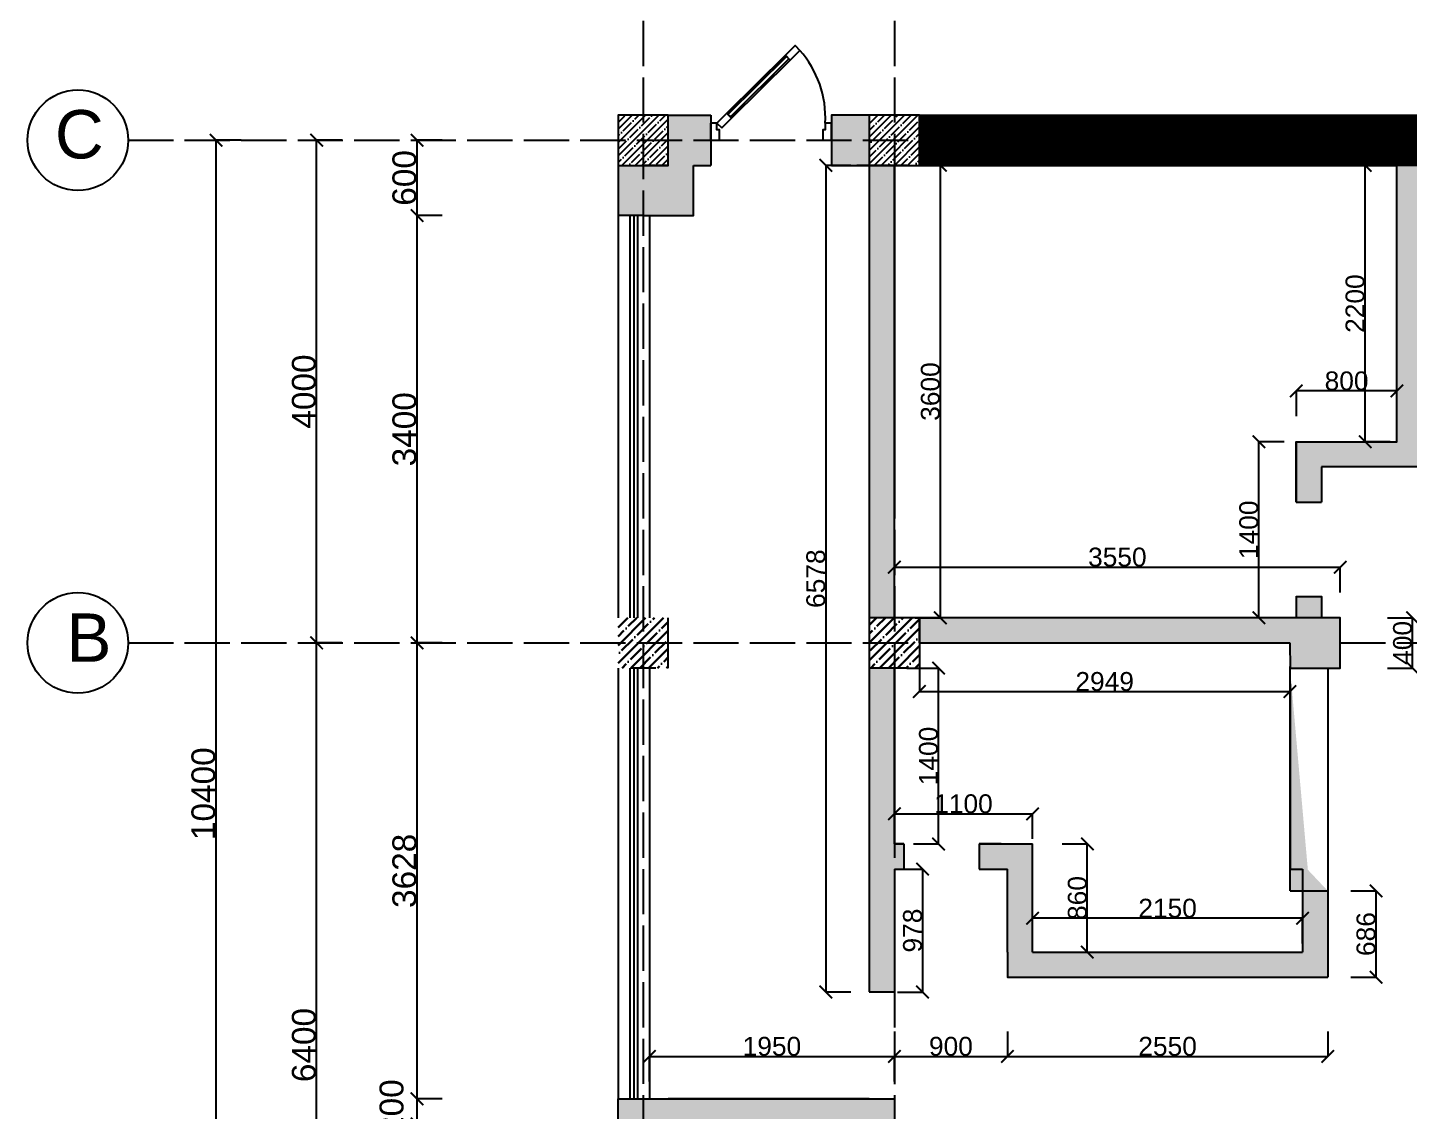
# Model space of a CAD drawing. Header units: millimetres. Extents: x -6014 to 220479, y -27718 to 28747.
# Drawn here: x 33882 to 44882, y 7239 to 15863 of the extents above; entities that cross this region are included whole.
import ezdxf

# ---------------------------------------------------------------- set-up
doc = ezdxf.new("R2010")
doc.units = ezdxf.units.MM
doc.header["$MEASUREMENT"] = 0
doc.linetypes.add('ACAD_ISO02W100', pattern=[15, 12, -3])
doc.layers.add('Plan 1', color=7, linetype='Continuous')
doc.layers.add('Plan 2', color=7, linetype='Continuous')
doc.styles.add('gost', font='GOST Common.ttf')
doc.styles.get("Standard").update_dxf_attribs({"font": 'arial.ttf'})
doc.dimstyles.new('GOST', dxfattribs={"dimtxt": 190, "dimasz": 100, "dimexe": 0.18, "dimexo": 0.06, "dimgap": 3, "dimtad": 1, "dimdec": 0, "dimzin": 0, "dimdsep": 46, "dimtxsty": 'Standard', "dimblk": 'ARCHTICK', "dimcen": 0.09, "dimclrt": 256, "dimadec": 0, "dimazin": 0, "dimtfac": 1, "dimtdec": 0, "dimtofl": 0, "dimtmove": 0, "dimatfit": 3, "dimldrblk": 'ARCHTICK', "dimfxl": 200, "dimfxlon": 1, "dimtolj": 1, "dimtzin": 0, "dimarcsym": 0})
pattern_1 = [(45, (-13892.11, -8434.07), (-70.71068, 70.71068), []), (45, (-13821.4, -8434.07), (-70.71068, 70.71068), [125, -25, 0, -25])]

# ---------------------------------------------------------------- blocks, each defined once
blk = doc.blocks.new('A$C3C032968')
for p, q in [((0, 0), (0, 100)), ((0, 100), (0, 0)), ((700, 0), (700, 100)), ((700, 0), (700, 100))]:
    blk.add_line(p, q)
for points in [[(120, 128), (460.7, 466.1), (432.5, 494.5), (91.8, 156.4)], [(112.9, 135.1), (453.6, 473.2), (439.5, 487.4), (98.8, 149.3)], [(517.5, 522.4), (460.7, 466.1), (432.5, 494.5), (489.3, 550.8)], [(35, 100), (0, 100), (0, 0), (50, 0), (50, 50), (50, 60), (35, 60)], [(63.2, 71.6), (120, 128), (91.8, 156.4), (35, 100)], [(665, 100), (665, 60), (650, 60), (650, 50), (650, 0), (700, 0), (700, 100)]]:
    blk.add_lwpolyline(points, close=True)
blk.add_arc((72.4, 128.7), 593.3, 357.23132, 41.49368)
blk = doc.blocks.new('_ArchTick')
at = {"color": 0, "linetype": 'ByBlock', "const_width": 0.15}
blk.add_lwpolyline([(-0.5, -0.5), (0.5, 0.5)], dxfattribs=at)
blk = doc.blocks.new('*D249')
at = {"color": 0, "lineweight": -2, "transparency": 16777216}
for p, q in [((38782, 16567), (38782, 16767)), ((38782, 16767), (39322, 16767)), ((39322, 16567), (39322, 16767))]:
    blk.add_line(p, q, dxfattribs=at)
at = {"layer": 'Defpoints', "color": 0, "transparency": 16777216}
for p in [(39322, 16767), (38782, 14967), (39322, 15035)]:
    blk.add_point(p, dxfattribs=at)
at = {"color": 0, "lineweight": -2, "transparency": 16777216, "xscale": 100, "yscale": 100, "zscale": 100, "rotation": 180}
blk.add_blockref('_ArchTick', (38782, 16767), dxfattribs=at)
at = {"color": 0, "lineweight": -2, "transparency": 16777216, "xscale": 100, "yscale": 100, "zscale": 100}
blk.add_blockref('_ArchTick', (39322, 16767), dxfattribs=at)
at = {"transparency": 16777216, "insert": (39052, 16867), "char_height": 190, "attachment_point": 5}
blk.add_mtext('\\A1;540', dxfattribs=at)
blk = doc.blocks.new('*D250')
at = {"color": 0, "lineweight": -2, "transparency": 16777216}
for p, q in [((39322, 16567), (39322, 16767)), ((39322, 16767), (40282, 16767)), ((40282, 16567), (40282, 16767))]:
    blk.add_line(p, q, dxfattribs=at)
at = {"layer": 'Defpoints', "color": 0, "transparency": 16777216}
for p in [(40282, 16767), (40282, 15167), (39322, 15035)]:
    blk.add_point(p, dxfattribs=at)
at = {"color": 0, "lineweight": -2, "transparency": 16777216, "xscale": 100, "yscale": 100, "zscale": 100, "rotation": 180}
blk.add_blockref('_ArchTick', (39322, 16767), dxfattribs=at)
at = {"color": 0, "lineweight": -2, "transparency": 16777216, "xscale": 100, "yscale": 100, "zscale": 100}
blk.add_blockref('_ArchTick', (40282, 16767), dxfattribs=at)
at = {"transparency": 16777216, "insert": (39802, 16867), "char_height": 190, "attachment_point": 5}
blk.add_mtext('\\A1;960', dxfattribs=at)
blk = doc.blocks.new('*D251')
at = {"color": 0, "lineweight": -2, "transparency": 16777216}
for p, q in [((40282, 16567), (40282, 16767)), ((40282, 16767), (40782, 16767)), ((40782, 16567), (40782, 16767))]:
    blk.add_line(p, q, dxfattribs=at)
at = {"layer": 'Defpoints', "color": 0, "transparency": 16777216}
for p in [(40782, 16767), (40282, 15167), (40782, 14967)]:
    blk.add_point(p, dxfattribs=at)
at = {"color": 0, "lineweight": -2, "transparency": 16777216, "xscale": 100, "yscale": 100, "zscale": 100, "rotation": 180}
blk.add_blockref('_ArchTick', (40282, 16767), dxfattribs=at)
at = {"color": 0, "lineweight": -2, "transparency": 16777216, "xscale": 100, "yscale": 100, "zscale": 100}
blk.add_blockref('_ArchTick', (40782, 16767), dxfattribs=at)
at = {"transparency": 16777216, "insert": (40532, 16867), "char_height": 190, "attachment_point": 5}
blk.add_mtext('\\A1;500', dxfattribs=at)
blk = doc.blocks.new('*D252')
at = {"color": 0, "lineweight": -2, "transparency": 16777216}
for p, q in [((40782, 16567), (40782, 16767)), ((40782, 16767), (45582, 16767)), ((45582, 16567), (45582, 16767))]:
    blk.add_line(p, q, dxfattribs=at)
at = {"layer": 'Defpoints', "color": 0, "transparency": 16777216}
for p in [(45582, 16767), (40782, 14967), (45582, 14967)]:
    blk.add_point(p, dxfattribs=at)
at = {"color": 0, "lineweight": -2, "transparency": 16777216, "xscale": 100, "yscale": 100, "zscale": 100, "rotation": 180}
blk.add_blockref('_ArchTick', (40782, 16767), dxfattribs=at)
at = {"color": 0, "lineweight": -2, "transparency": 16777216, "xscale": 100, "yscale": 100, "zscale": 100}
blk.add_blockref('_ArchTick', (45582, 16767), dxfattribs=at)
at = {"transparency": 16777216, "insert": (43182, 16867), "char_height": 190, "attachment_point": 5}
blk.add_mtext('\\A1;4800', dxfattribs=at)
blk = doc.blocks.new('*D235')
at = {"color": 0, "lineweight": -2, "transparency": 16777216}
for p, q in [((38782, 17367), (38782, 17567)), ((38782, 17567), (40782, 17567)), ((40782, 17367), (40782, 17567))]:
    blk.add_line(p, q, dxfattribs=at)
at = {"layer": 'Defpoints', "color": 0, "transparency": 16777216}
for p in [(40782, 17567), (38782, 14967), (40782, 14967)]:
    blk.add_point(p, dxfattribs=at)
at = {"color": 0, "lineweight": -2, "transparency": 16777216, "xscale": 100, "yscale": 100, "zscale": 100, "rotation": 180}
blk.add_blockref('_ArchTick', (38782, 17567), dxfattribs=at)
at = {"color": 0, "lineweight": -2, "transparency": 16777216, "xscale": 100, "yscale": 100, "zscale": 100}
blk.add_blockref('_ArchTick', (40782, 17567), dxfattribs=at)
at = {"transparency": 16777216, "insert": (39782, 17667), "char_height": 190, "attachment_point": 5}
blk.add_mtext('\\A1;2000', dxfattribs=at)
blk = doc.blocks.new('*D236')
at = {"color": 0, "lineweight": -2, "transparency": 16777216}
for p, q in [((40782, 17367), (40782, 17567)), ((40782, 17567), (45582, 17567)), ((45582, 17367), (45582, 17567))]:
    blk.add_line(p, q, dxfattribs=at)
at = {"layer": 'Defpoints', "color": 0, "transparency": 16777216}
for p in [(45582, 17567), (40782, 14967), (45582, 14967)]:
    blk.add_point(p, dxfattribs=at)
at = {"color": 0, "lineweight": -2, "transparency": 16777216, "xscale": 100, "yscale": 100, "zscale": 100, "rotation": 180}
blk.add_blockref('_ArchTick', (40782, 17567), dxfattribs=at)
at = {"color": 0, "lineweight": -2, "transparency": 16777216, "xscale": 100, "yscale": 100, "zscale": 100}
blk.add_blockref('_ArchTick', (45582, 17567), dxfattribs=at)
at = {"transparency": 16777216, "insert": (43182, 17667), "char_height": 190, "attachment_point": 5}
blk.add_mtext('\\A1;4800', dxfattribs=at)
blk = doc.blocks.new('*D239')
at = {"color": 0, "lineweight": -2, "transparency": 16777216}
for p, q in [((38782, 18167), (38782, 18367)), ((38782, 18367), (51682, 18367)), ((51682, 18167), (51682, 18367))]:
    blk.add_line(p, q, dxfattribs=at)
at = {"layer": 'Defpoints', "color": 0, "transparency": 16777216}
for p in [(51682, 18367), (38782, 14967), (51682, 14967)]:
    blk.add_point(p, dxfattribs=at)
at = {"color": 0, "lineweight": -2, "transparency": 16777216, "xscale": 100, "yscale": 100, "zscale": 100, "rotation": 180}
blk.add_blockref('_ArchTick', (38782, 18367), dxfattribs=at)
at = {"color": 0, "lineweight": -2, "transparency": 16777216, "xscale": 100, "yscale": 100, "zscale": 100}
blk.add_blockref('_ArchTick', (51682, 18367), dxfattribs=at)
at = {"transparency": 16777216, "insert": (45232, 18467), "char_height": 190, "attachment_point": 5}
blk.add_mtext('\\A1;12900', dxfattribs=at)
blk = doc.blocks.new('*D230')
at = {"color": 0, "lineweight": -2, "transparency": 16777216}
for p, q in [((37182, 7339), (36982, 7339)), ((36982, 7139), (36982, 7339)), ((37182, 7139), (36982, 7139))]:
    blk.add_line(p, q, dxfattribs=at)
at = {"layer": 'Defpoints', "color": 0, "transparency": 16777216}
for p in [(36982, 7339), (38832, 7339), (38832, 7139)]:
    blk.add_point(p, dxfattribs=at)
at = {"color": 0, "lineweight": -2, "transparency": 16777216, "xscale": 100, "yscale": 100, "zscale": 100}
for p, rotation in [((36982, 7339), 90), ((36982, 7139), 270)]:
    blk.add_blockref('_ArchTick', p, dxfattribs=dict(at, rotation=rotation))
at = {"transparency": 16777216, "insert": (36780, 7273), "char_height": 190, "attachment_point": 5, "rotation": 90}
blk.add_mtext('\\A1;200', dxfattribs=at)
blk = doc.blocks.new('*D231')
at = {"color": 0, "lineweight": -2, "transparency": 16777216}
for p, q in [((37182, 14967), (36982, 14967)), ((36982, 14367), (36982, 14967)), ((37182, 14367), (36982, 14367))]:
    blk.add_line(p, q, dxfattribs=at)
at = {"layer": 'Defpoints', "color": 0, "transparency": 16777216}
for p in [(36982, 14967), (38782, 14967), (38582, 14367)]:
    blk.add_point(p, dxfattribs=at)
at = {"color": 0, "lineweight": -2, "transparency": 16777216, "xscale": 100, "yscale": 100, "zscale": 100}
for p, rotation in [((36982, 14967), 90), ((36982, 14367), 270)]:
    blk.add_blockref('_ArchTick', p, dxfattribs=dict(at, rotation=rotation))
at = {"transparency": 16777216, "insert": (36882, 14667), "char_height": 190, "attachment_point": 5, "rotation": 90}
blk.add_mtext('\\A1;600', dxfattribs=at)
blk = doc.blocks.new('*D232')
at = {"color": 0, "lineweight": -2, "transparency": 16777216}
for p, q in [((35582, 14967), (35382, 14967)), ((35382, 4567), (35382, 14967)), ((35582, 4567), (35382, 4567))]:
    blk.add_line(p, q, dxfattribs=at)
at = {"layer": 'Defpoints', "color": 0, "transparency": 16777216}
for p in [(35382, 14967), (38782, 14967), (38782, 4567)]:
    blk.add_point(p, dxfattribs=at)
at = {"color": 0, "lineweight": -2, "transparency": 16777216, "xscale": 100, "yscale": 100, "zscale": 100}
for p, rotation in [((35382, 14967), 90), ((35382, 4567), 270)]:
    blk.add_blockref('_ArchTick', p, dxfattribs=dict(at, rotation=rotation))
at = {"transparency": 16777216, "insert": (35282, 9767), "char_height": 190, "attachment_point": 5, "rotation": 90}
blk.add_mtext('\\A1;10400', dxfattribs=at)
blk = doc.blocks.new('*D233')
at = {"color": 0, "lineweight": -2, "transparency": 16777216}
for p, q in [((36382, 10967), (36182, 10967)), ((36182, 4567), (36182, 10967)), ((36382, 4567), (36182, 4567))]:
    blk.add_line(p, q, dxfattribs=at)
at = {"layer": 'Defpoints', "color": 0, "transparency": 16777216}
for p in [(36182, 10967), (38782, 10967), (38782, 4567)]:
    blk.add_point(p, dxfattribs=at)
at = {"color": 0, "lineweight": -2, "transparency": 16777216, "xscale": 100, "yscale": 100, "zscale": 100}
for p, rotation in [((36182, 10967), 90), ((36182, 4567), 270)]:
    blk.add_blockref('_ArchTick', p, dxfattribs=dict(at, rotation=rotation))
at = {"transparency": 16777216, "insert": (36082, 7767), "char_height": 190, "attachment_point": 5, "rotation": 90}
blk.add_mtext('\\A1;6400', dxfattribs=at)
blk = doc.blocks.new('*D234')
at = {"color": 0, "lineweight": -2, "transparency": 16777216}
for p, q in [((36382, 14967), (36182, 14967)), ((36182, 10967), (36182, 14967)), ((36382, 10967), (36182, 10967))]:
    blk.add_line(p, q, dxfattribs=at)
at = {"layer": 'Defpoints', "color": 0, "transparency": 16777216}
for p in [(36182, 14967), (38782, 14967), (38782, 10967)]:
    blk.add_point(p, dxfattribs=at)
at = {"color": 0, "lineweight": -2, "transparency": 16777216, "xscale": 100, "yscale": 100, "zscale": 100}
for p, rotation in [((36182, 14967), 90), ((36182, 10967), 270)]:
    blk.add_blockref('_ArchTick', p, dxfattribs=dict(at, rotation=rotation))
at = {"transparency": 16777216, "insert": (36082, 12967), "char_height": 190, "attachment_point": 5, "rotation": 90}
blk.add_mtext('\\A1;4000', dxfattribs=at)
blk = doc.blocks.new('*D261')
at = {"color": 0, "lineweight": -2, "transparency": 16777216}
for p, q in [((37182, 10967), (36982, 10967)), ((36982, 7339), (36982, 10967)), ((37182, 7339), (36982, 7339))]:
    blk.add_line(p, q, dxfattribs=at)
at = {"layer": 'Defpoints', "color": 0, "transparency": 16777216}
for p in [(36982, 10967), (38582, 10967), (38582, 7339)]:
    blk.add_point(p, dxfattribs=at)
at = {"color": 0, "lineweight": -2, "transparency": 16777216, "xscale": 100, "yscale": 100, "zscale": 100}
for p, rotation in [((36982, 10967), 90), ((36982, 7339), 270)]:
    blk.add_blockref('_ArchTick', p, dxfattribs=dict(at, rotation=rotation))
at = {"transparency": 16777216, "insert": (36882, 9153), "char_height": 190, "attachment_point": 5, "rotation": 90}
blk.add_mtext('\\A1;3628', dxfattribs=at)
blk = doc.blocks.new('*D262')
at = {"color": 0, "lineweight": -2, "transparency": 16777216}
for p, q in [((37182, 14367), (36982, 14367)), ((36982, 10967), (36982, 14367)), ((37182, 10967), (36982, 10967))]:
    blk.add_line(p, q, dxfattribs=at)
at = {"layer": 'Defpoints', "color": 0, "transparency": 16777216}
for p in [(36982, 14367), (38582, 14367), (38582, 10967)]:
    blk.add_point(p, dxfattribs=at)
at = {"color": 0, "lineweight": -2, "transparency": 16777216, "xscale": 100, "yscale": 100, "zscale": 100}
for p, rotation in [((36982, 14367), 90), ((36982, 10967), 270)]:
    blk.add_blockref('_ArchTick', p, dxfattribs=dict(at, rotation=rotation))
at = {"transparency": 16777216, "insert": (36882, 12667), "char_height": 190, "attachment_point": 5, "rotation": 90}
blk.add_mtext('\\A1;3400', dxfattribs=at)
blk = doc.blocks.new('*D264')
at = {"color": 0, "lineweight": -2, "transparency": 16777216}
for p, q in [((40436, 14767), (40236, 14767)), ((40236, 14767), (40236, 8189)), ((40436, 8189), (40236, 8189))]:
    blk.add_line(p, q, dxfattribs=at)
at = {"layer": 'Defpoints', "color": 0, "transparency": 16777216}
for p in [(40582, 14767), (40236, 8189), (40582, 8189)]:
    blk.add_point(p, dxfattribs=at)
at = {"color": 0, "lineweight": -2, "transparency": 16777216, "xscale": 100, "yscale": 100, "zscale": 100}
for p, rotation in [((40236, 14767), 90), ((40236, 8189), 270)]:
    blk.add_blockref('_ArchTick', p, dxfattribs=dict(at, rotation=rotation))
at = {"transparency": 16777216, "insert": (40157, 11478), "char_height": 150, "attachment_point": 5, "rotation": 90}
blk.add_mtext('\\A1;6578', dxfattribs=at)
blk = doc.blocks.new('*D265')
at = {"color": 0, "lineweight": -2, "transparency": 16777216}
for p, q in [((40806, 9167), (41007, 9167)), ((41006, 9167), (41006, 8189)), ((40806, 8189), (41007, 8189))]:
    blk.add_line(p, q, dxfattribs=at)
at = {"layer": 'Defpoints', "color": 0, "transparency": 16777216}
for p in [(40782, 9167), (40782, 8189), (41006, 8189)]:
    blk.add_point(p, dxfattribs=at)
at = {"color": 0, "lineweight": -2, "transparency": 16777216, "xscale": 100, "yscale": 100, "zscale": 100}
for p, rotation in [((41006, 9167), 90), ((41006, 8189), 270)]:
    blk.add_blockref('_ArchTick', p, dxfattribs=dict(at, rotation=rotation))
at = {"transparency": 16777216, "insert": (40927, 8678), "char_height": 150, "attachment_point": 5, "rotation": 90}
blk.add_mtext('\\A1;978', dxfattribs=at)
blk = doc.blocks.new('*D266')
at = {"color": 0, "lineweight": -2, "transparency": 16777216}
for p, q in [((40782, 7876), (40782, 7676)), ((41682, 7876), (41682, 7676)), ((40782, 7676), (41682, 7676))]:
    blk.add_line(p, q, dxfattribs=at)
at = {"layer": 'Defpoints', "color": 0, "transparency": 16777216}
for p in [(41682, 8307), (40782, 8189), (41682, 7676)]:
    blk.add_point(p, dxfattribs=at)
at = {"color": 0, "lineweight": -2, "transparency": 16777216, "xscale": 100, "yscale": 100, "zscale": 100, "rotation": 180}
blk.add_blockref('_ArchTick', (40782, 7676), dxfattribs=at)
at = {"color": 0, "lineweight": -2, "transparency": 16777216, "xscale": 100, "yscale": 100, "zscale": 100}
blk.add_blockref('_ArchTick', (41682, 7676), dxfattribs=at)
at = {"transparency": 16777216, "insert": (41232, 7756), "char_height": 150, "attachment_point": 5}
blk.add_mtext('\\A1;900', dxfattribs=at)
blk = doc.blocks.new('*D267')
at = {"color": 0, "lineweight": -2, "transparency": 16777216}
for p, q in [((41682, 7876), (41682, 7676)), ((44232, 7876), (44232, 7676)), ((41682, 7676), (44232, 7676))]:
    blk.add_line(p, q, dxfattribs=at)
at = {"layer": 'Defpoints', "color": 0, "transparency": 16777216}
for p in [(41682, 8307), (44232, 8307), (44232, 7676)]:
    blk.add_point(p, dxfattribs=at)
at = {"color": 0, "lineweight": -2, "transparency": 16777216, "xscale": 100, "yscale": 100, "zscale": 100, "rotation": 180}
blk.add_blockref('_ArchTick', (41682, 7676), dxfattribs=at)
at = {"color": 0, "lineweight": -2, "transparency": 16777216, "xscale": 100, "yscale": 100, "zscale": 100}
blk.add_blockref('_ArchTick', (44232, 7676), dxfattribs=at)
at = {"transparency": 16777216, "insert": (42957, 7756), "char_height": 150, "attachment_point": 5}
blk.add_mtext('\\A1;2550', dxfattribs=at)
blk = doc.blocks.new('*D268')
at = {"color": 0, "lineweight": -2, "transparency": 16777216}
for p, q in [((40782, 9407), (40782, 9607)), ((40782, 9607), (41882, 9607)), ((41882, 9407), (41882, 9607))]:
    blk.add_line(p, q, dxfattribs=at)
at = {"layer": 'Defpoints', "color": 0, "transparency": 16777216}
for p in [(41882, 9607), (40782, 9367), (41882, 9367)]:
    blk.add_point(p, dxfattribs=at)
at = {"color": 0, "lineweight": -2, "transparency": 16777216, "xscale": 100, "yscale": 100, "zscale": 100, "rotation": 180}
blk.add_blockref('_ArchTick', (40782, 9607), dxfattribs=at)
at = {"color": 0, "lineweight": -2, "transparency": 16777216, "xscale": 100, "yscale": 100, "zscale": 100}
blk.add_blockref('_ArchTick', (41882, 9607), dxfattribs=at)
at = {"transparency": 16777216, "insert": (41332, 9686), "char_height": 150, "attachment_point": 5}
blk.add_mtext('\\A1;1100', dxfattribs=at)
blk = doc.blocks.new('*D269')
at = {"color": 0, "lineweight": -2, "transparency": 16777216}
for p, q in [((42118, 9367), (42319, 9367)), ((42318, 8507), (42318, 9367)), ((42118, 8507), (42319, 8507))]:
    blk.add_line(p, q, dxfattribs=at)
at = {"layer": 'Defpoints', "color": 0, "transparency": 16777216}
for p in [(41882, 9367), (42318, 9367), (41882, 8507)]:
    blk.add_point(p, dxfattribs=at)
at = {"color": 0, "lineweight": -2, "transparency": 16777216, "xscale": 100, "yscale": 100, "zscale": 100}
for p, rotation in [((42318, 9367), 90), ((42318, 8507), 270)]:
    blk.add_blockref('_ArchTick', p, dxfattribs=dict(at, rotation=rotation))
at = {"transparency": 16777216, "insert": (42239, 8937), "char_height": 150, "attachment_point": 5, "rotation": 90}
blk.add_mtext('\\A1;860', dxfattribs=at)
blk = doc.blocks.new('*D270')
at = {"color": 0, "lineweight": -2, "transparency": 16777216}
for p, q in [((41882, 8576), (41882, 8776)), ((44032, 8776), (41882, 8776)), ((44032, 8576), (44032, 8776))]:
    blk.add_line(p, q, dxfattribs=at)
at = {"layer": 'Defpoints', "color": 0, "transparency": 16777216}
for p in [(41882, 8776), (41882, 8507), (44032, 8507)]:
    blk.add_point(p, dxfattribs=at)
at = {"color": 0, "lineweight": -2, "transparency": 16777216, "xscale": 100, "yscale": 100, "zscale": 100, "rotation": 180}
blk.add_blockref('_ArchTick', (41882, 8776), dxfattribs=at)
at = {"color": 0, "lineweight": -2, "transparency": 16777216, "xscale": 100, "yscale": 100, "zscale": 100}
blk.add_blockref('_ArchTick', (44032, 8776), dxfattribs=at)
at = {"transparency": 16777216, "insert": (42957, 8855), "char_height": 150, "attachment_point": 5}
blk.add_mtext('\\A1;2150', dxfattribs=at)
blk = doc.blocks.new('*D271')
at = {"color": 0, "lineweight": -2, "transparency": 16777216}
for p, q in [((40934, 10767), (41134, 10767)), ((41134, 9367), (41134, 10767)), ((40934, 9367), (41134, 9367))]:
    blk.add_line(p, q, dxfattribs=at)
at = {"layer": 'Defpoints', "color": 0, "transparency": 16777216}
for p in [(40782, 10767), (41134, 10767), (40782, 9367)]:
    blk.add_point(p, dxfattribs=at)
at = {"color": 0, "lineweight": -2, "transparency": 16777216, "xscale": 100, "yscale": 100, "zscale": 100}
for p, rotation in [((41134, 10767), 90), ((41134, 9367), 270)]:
    blk.add_blockref('_ArchTick', p, dxfattribs=dict(at, rotation=rotation))
at = {"transparency": 16777216, "insert": (41054, 10067), "char_height": 150, "attachment_point": 5, "rotation": 90}
blk.add_mtext('\\A1;1400', dxfattribs=at)
blk = doc.blocks.new('*D272')
at = {"color": 0, "lineweight": -2, "transparency": 16777216}
for p, q in [((40981, 10780), (40981, 10579)), ((43930, 10780), (43930, 10579)), ((40981, 10580), (43930, 10580))]:
    blk.add_line(p, q, dxfattribs=at)
at = {"layer": 'Defpoints', "color": 0, "transparency": 16777216}
for p in [(40981, 10967), (43930, 10967), (43930, 10580)]:
    blk.add_point(p, dxfattribs=at)
at = {"color": 0, "lineweight": -2, "transparency": 16777216, "xscale": 100, "yscale": 100, "zscale": 100, "rotation": 180}
blk.add_blockref('_ArchTick', (40981, 10580), dxfattribs=at)
at = {"color": 0, "lineweight": -2, "transparency": 16777216, "xscale": 100, "yscale": 100, "zscale": 100}
blk.add_blockref('_ArchTick', (43930, 10580), dxfattribs=at)
at = {"transparency": 16777216, "insert": (42456, 10659), "char_height": 150, "attachment_point": 5}
blk.add_mtext('\\A1;2949', dxfattribs=at)
blk = doc.blocks.new('*D273')
at = {"color": 0, "lineweight": -2, "transparency": 16777216}
for p, q in [((40948, 14767), (41149, 14767)), ((41148, 11167), (41148, 14767)), ((40948, 11167), (41149, 11167))]:
    blk.add_line(p, q, dxfattribs=at)
at = {"layer": 'Defpoints', "color": 0, "transparency": 16777216}
for p in [(40782, 14767), (41148, 14767), (40782, 11167)]:
    blk.add_point(p, dxfattribs=at)
at = {"color": 0, "lineweight": -2, "transparency": 16777216, "xscale": 100, "yscale": 100, "zscale": 100}
for p, rotation in [((41148, 14767), 90), ((41148, 11167), 270)]:
    blk.add_blockref('_ArchTick', p, dxfattribs=dict(at, rotation=rotation))
at = {"transparency": 16777216, "insert": (41069, 12967), "char_height": 150, "attachment_point": 5, "rotation": 90}
blk.add_mtext('\\A1;3600', dxfattribs=at)
blk = doc.blocks.new('*D274')
at = {"color": 0, "lineweight": -2, "transparency": 16777216}
for p, q in [((44730, 14767), (44529, 14767)), ((44530, 12567), (44530, 14767)), ((44730, 12567), (44529, 12567))]:
    blk.add_line(p, q, dxfattribs=at)
at = {"layer": 'Defpoints', "color": 0, "transparency": 16777216}
for p in [(44530, 14767), (44782, 14767), (44782, 12567)]:
    blk.add_point(p, dxfattribs=at)
at = {"color": 0, "lineweight": -2, "transparency": 16777216, "xscale": 100, "yscale": 100, "zscale": 100}
for p, rotation in [((44530, 14767), 90), ((44530, 12567), 270)]:
    blk.add_blockref('_ArchTick', p, dxfattribs=dict(at, rotation=rotation))
at = {"transparency": 16777216, "insert": (44450, 13667), "char_height": 150, "attachment_point": 5, "rotation": 90}
blk.add_mtext('\\A1;2200', dxfattribs=at)
blk = doc.blocks.new('*D275')
at = {"color": 0, "lineweight": -2, "transparency": 16777216}
for p, q in [((43884, 12567), (43683, 12567)), ((43684, 11167), (43684, 12567)), ((43884, 11167), (43683, 11167))]:
    blk.add_line(p, q, dxfattribs=at)
at = {"layer": 'Defpoints', "color": 0, "transparency": 16777216}
for p in [(43684, 12567), (43982, 12567), (43982, 11167)]:
    blk.add_point(p, dxfattribs=at)
at = {"color": 0, "lineweight": -2, "transparency": 16777216, "xscale": 100, "yscale": 100, "zscale": 100}
for p, rotation in [((43684, 12567), 90), ((43684, 11167), 270)]:
    blk.add_blockref('_ArchTick', p, dxfattribs=dict(at, rotation=rotation))
at = {"transparency": 16777216, "insert": (43604, 11867), "char_height": 150, "attachment_point": 5, "rotation": 90}
blk.add_mtext('\\A1;1400', dxfattribs=at)
blk = doc.blocks.new('*D276')
at = {"color": 0, "lineweight": -2, "transparency": 16777216}
for p, q in [((43982, 12772), (43982, 12972)), ((44782, 12972), (43982, 12972)), ((44782, 12772), (44782, 12972))]:
    blk.add_line(p, q, dxfattribs=at)
at = {"layer": 'Defpoints', "color": 0, "transparency": 16777216}
for p in [(43982, 12972), (43982, 12567), (44782, 12567)]:
    blk.add_point(p, dxfattribs=at)
at = {"color": 0, "lineweight": -2, "transparency": 16777216, "xscale": 100, "yscale": 100, "zscale": 100, "rotation": 180}
blk.add_blockref('_ArchTick', (43982, 12972), dxfattribs=at)
at = {"color": 0, "lineweight": -2, "transparency": 16777216, "xscale": 100, "yscale": 100, "zscale": 100}
blk.add_blockref('_ArchTick', (44782, 12972), dxfattribs=at)
at = {"transparency": 16777216, "insert": (44382, 13051), "char_height": 150, "attachment_point": 5}
blk.add_mtext('\\A1;800', dxfattribs=at)
blk = doc.blocks.new('*D277')
at = {"color": 0, "lineweight": -2, "transparency": 16777216}
for p, q in [((40782, 11369), (40782, 11569)), ((40782, 11569), (44332, 11569)), ((44332, 11369), (44332, 11569))]:
    blk.add_line(p, q, dxfattribs=at)
at = {"layer": 'Defpoints', "color": 0, "transparency": 16777216}
for p in [(44332, 11569), (40782, 11167), (44332, 11167)]:
    blk.add_point(p, dxfattribs=at)
at = {"color": 0, "lineweight": -2, "transparency": 16777216, "xscale": 100, "yscale": 100, "zscale": 100, "rotation": 180}
blk.add_blockref('_ArchTick', (40782, 11569), dxfattribs=at)
at = {"color": 0, "lineweight": -2, "transparency": 16777216, "xscale": 100, "yscale": 100, "zscale": 100}
blk.add_blockref('_ArchTick', (44332, 11569), dxfattribs=at)
at = {"transparency": 16777216, "insert": (42557, 11649), "char_height": 150, "attachment_point": 5}
blk.add_mtext('\\A1;3550', dxfattribs=at)
blk = doc.blocks.new('*D287')
at = {"color": 0, "lineweight": -2, "transparency": 16777216}
for p, q in [((38832, 7476), (38832, 7676)), ((38832, 7676), (40782, 7676)), ((40782, 7476), (40782, 7676))]:
    blk.add_line(p, q, dxfattribs=at)
at = {"layer": 'Defpoints', "color": 0, "transparency": 16777216}
for p in [(40782, 7676), (38832, 7339), (40782, 7339)]:
    blk.add_point(p, dxfattribs=at)
at = {"color": 0, "lineweight": -2, "transparency": 16777216, "xscale": 100, "yscale": 100, "zscale": 100, "rotation": 180}
blk.add_blockref('_ArchTick', (38832, 7676), dxfattribs=at)
at = {"color": 0, "lineweight": -2, "transparency": 16777216, "xscale": 100, "yscale": 100, "zscale": 100}
blk.add_blockref('_ArchTick', (40782, 7676), dxfattribs=at)
at = {"transparency": 16777216, "insert": (39807, 7756), "char_height": 150, "attachment_point": 5}
blk.add_mtext('\\A1;1950', dxfattribs=at)
blk = doc.blocks.new('*D288')
at = {"color": 0, "lineweight": -2, "transparency": 16777216}
for p, q in [((44417, 8993), (44617, 8993)), ((44617, 8307), (44617, 8993)), ((44417, 8307), (44617, 8307))]:
    blk.add_line(p, q, dxfattribs=at)
at = {"layer": 'Defpoints', "color": 0, "transparency": 16777216}
for p in [(44232, 8993), (44617, 8993), (44232, 8307)]:
    blk.add_point(p, dxfattribs=at)
at = {"color": 0, "lineweight": -2, "transparency": 16777216, "xscale": 100, "yscale": 100, "zscale": 100}
for p, rotation in [((44617, 8993), 90), ((44617, 8307), 270)]:
    blk.add_blockref('_ArchTick', p, dxfattribs=dict(at, rotation=rotation))
at = {"transparency": 16777216, "insert": (44537, 8650), "char_height": 150, "attachment_point": 5, "rotation": 90}
blk.add_mtext('\\A1;686', dxfattribs=at)
blk = doc.blocks.new('*D289')
at = {"color": 0, "lineweight": -2, "transparency": 16777216}
for p, q in [((44708, 11167), (44908, 11167)), ((44908, 10767), (44908, 11167)), ((44708, 10767), (44908, 10767))]:
    blk.add_line(p, q, dxfattribs=at)
at = {"layer": 'Defpoints', "color": 0, "transparency": 16777216}
for p in [(44332, 11167), (44908, 11167), (44332, 10767)]:
    blk.add_point(p, dxfattribs=at)
at = {"color": 0, "lineweight": -2, "transparency": 16777216, "xscale": 100, "yscale": 100, "zscale": 100}
for p, rotation in [((44908, 11167), 90), ((44908, 10767), 270)]:
    blk.add_blockref('_ArchTick', p, dxfattribs=dict(at, rotation=rotation))
at = {"transparency": 16777216, "insert": (44828, 10967), "char_height": 150, "attachment_point": 5, "rotation": 90}
blk.add_mtext('\\A1;400', dxfattribs=at)

msp = doc.modelspace()

# ---------------------------------------------------------------- hatches: boundary and pattern name
at = {"transparency": 33554687}
h = msp.add_hatch(dxfattribs=at)
h.set_pattern_fill('ANSI35', color=1, scale=300)
h.set_pattern_definition([(45, (-14411.21, -7710.45), (-53.03301, 53.03301), []), (45, (-14358.175, -7710.45), (-53.03301, 53.03301), [93.75, -18.75, 0, -18.75])])
h.paths.add_polyline_path([(38981.81167, 15166.96121), (38581.81167, 15166.96121), (38581.81167, 14766.96121), (38981.81167, 14766.96121)])
at = {"true_color": 0x636466, "transparency": 33554687}
h = msp.add_hatch(color=251, dxfattribs=at)
h.dxf.hatch_style = 1
h.paths.add_polyline_path([(39181.81167, 14766.96121), (39321.81167, 14766.96121), (39321.81167, 14966.96121), (38981.81167, 14966.96121), (38981.81167, 14766.96121), (38781.81167, 14766.96121), (38781.81167, 14366.96121), (39181.81167, 14366.96121)])
h.paths.add_polyline_path([(38781.81167, 14766.96121), (38581.81167, 14766.96121), (38581.81167, 14366.96121), (38781.81167, 14366.96121)])
h.paths.add_polyline_path([(39321.81167, 15166.96121), (38981.81167, 15166.96121), (38981.81167, 14966.96121), (39321.81167, 14966.96121)])
h.paths.add_polyline_path([(40581.81167, 15166.96121), (40281.81167, 15166.96121), (40281.81167, 14966.96121), (40581.81167, 14966.96121)])
h.paths.add_polyline_path([(40581.81167, 14966.96121), (40281.81167, 14966.96121), (40281.81167, 14766.96121), (40581.81167, 14766.96121)])
h.paths.add_polyline_path([(49381.6013, 15166.96121), (45781.6013, 15166.96121), (45781.6013, 14966.96121), (49381.6013, 14966.96121)])
h.paths.add_polyline_path([(49381.6013, 14966.96121), (45781.6013, 14966.96121), (45781.6013, 14766.96121), (49381.6013, 14766.96121)])
h.paths.add_polyline_path([(51481.6013, 15166.96121), (49781.6013, 15166.96121), (49781.6013, 14966.96121), (51481.6013, 14966.96121)])
h.paths.add_polyline_path([(51481.6013, 14966.96121), (49781.6013, 14966.96121), (49781.6013, 14766.96121), (51481.6013, 14766.96121)])
h.paths.add_polyline_path([(40581.81167, 4566.96121), (38981.81167, 4566.96121), (38981.81167, 4366.96121), (40581.81167, 4366.96121)])
h.paths.add_polyline_path([(40581.81167, 4766.96121), (38981.81167, 4766.96121), (38981.81167, 4566.96121), (40581.81167, 4566.96121)])
h.paths.add_polyline_path([(45381.6013, 4766.96121), (40981.81167, 4766.96121), (40981.81167, 4566.96121), (45381.6013, 4566.96121)])
h.paths.add_polyline_path([(45381.6013, 4566.96121), (40981.81167, 4566.96121), (40981.81167, 4366.96121), (45381.6013, 4366.96121)])
h.paths.add_polyline_path([(49381.6013, 4766.96121), (45781.6013, 4766.96121), (45781.6013, 4566.96121), (49381.6013, 4566.96121)])
h.paths.add_polyline_path([(49381.6013, 4566.96121), (45781.6013, 4566.96121), (45781.6013, 4366.96121), (49381.6013, 4366.96121)])
h.paths.add_polyline_path([(51481.6013, 4766.96121), (49781.6013, 4766.96121), (49781.6013, 4566.96121), (51481.6013, 4566.96121)])
h.paths.add_polyline_path([(51481.6013, 4566.96121), (49781.6013, 4566.96121), (49781.6013, 4366.96121), (51481.6013, 4366.96121)])
at = {"transparency": 33554687}
h = msp.add_hatch(dxfattribs=at)
h.set_pattern_fill('ANSI35', color=1, scale=300)
h.set_pattern_definition([(45, (-17539.37, -8234.07), (-53.03301, 53.03301), []), (45, (-17486.34, -8234.07), (-53.03301, 53.03301), [93.75, -18.75, 0, -18.75])])
h.paths.add_polyline_path([(40981.81167, 15166.96121), (40581.81167, 15166.96121), (40581.81167, 14766.96121), (40981.81167, 14766.96121)])
at = {"true_color": 0x636466, "transparency": 33554687}
h = msp.add_hatch(dxfattribs=at)
h.set_pattern_fill('ANSI31', color=251, scale=10)
h.set_pattern_definition([(45, (41278.5299, 15085.3108), (-0.88388348, 0.88388348), [])])
h.paths.add_polyline_path([(45381.6013, 15166.96121), (40981.81167, 15166.96121), (40981.81167, 14966.96121), (45381.6013, 14966.96121)])
h.paths.add_polyline_path([(45381.6013, 14966.96121), (40981.81167, 14966.96121), (40981.81167, 14766.96121), (44781.81167, 14766.96121), (44981.81167, 14766.96121), (45381.6013, 14766.96121)])
at = {"transparency": 33554687}
h = msp.add_hatch(color=1, dxfattribs=at)
h.dxf.hatch_style = 1
h.paths.add_polyline_path([(40781.81167, 14766.96121), (40581.81167, 14766.96121), (40581.81167, 11166.96121), (40781.81167, 11166.96121)])
h.paths.add_polyline_path([(40781.81167, 10766.96121), (40681.81167, 10766.96121), (40581.81167, 10766.96121), (40581.81167, 8189.33303), (40781.81167, 8189.33303), (40781.81167, 9166.96121), (40857.96523, 9166.96121), (40857.96523, 9366.96121), (40781.81167, 9366.96121)])
h.paths.add_polyline_path([(44331.81167, 11166.96121), (43931.81167, 11166.96121), (40981.33176, 11166.96121), (40981.33176, 10966.96121), (43929.90921, 10966.96121), (43931.81167, 10766.96121), (44231.81167, 10766.96121), (44331.81167, 10766.96121)])
h.paths.add_polyline_path([(44181.77037, 11336.99434), (43981.81167, 11336.99434), (43981.81167, 11166.96121), (44181.77037, 11166.96121)])
h.paths.add_polyline_path([(45581.81167, 11516.96121), (45381.81167, 11516.96121), (45381.81181, 11166.96121), (45581.81167, 11166.96121)])
h.paths.add_polyline_path([(45581.81167, 12566.96121), (44981.81167, 12566.96121), (44981.81167, 14766.96121), (44781.81167, 14766.96121), (44781.81167, 12566.96121), (43981.81167, 12566.96121), (43981.81167, 12086.96121), (44181.81167, 12086.96121), (44181.81167, 12366.96121), (45381.81167, 12366.96121), (45381.81167, 12266.96114), (45581.81167, 12266.96121)])
h.paths.add_polyline_path([(49380.33115, 11166.96121), (45781.81189, 11166.96121), (45781.81189, 10967.38928), (49380.33115, 10968.22193)])
h.paths.add_polyline_path([(49781.6013, 14766.96121), (49581.6013, 14766.96121), (49581.6013, 11916.96121), (49781.6013, 11916.96121)])
h.paths.add_polyline_path([(49779.11608, 10767.29673), (49581.6013, 10767.29673), (49581.6013, 5516.96121), (49780.33093, 5516.96121)])
h.paths.add_polyline_path([(40781.81167, 7339.33303), (38781.81167, 7339.33303), (38781.81167, 7139.33303), (40581.81167, 7139.33303), (40781.81167, 7139.33303)])
at = {"lineweight": 30, "transparency": 33554687}
h = msp.add_hatch(dxfattribs=at)
h.set_pattern_fill('ANSI35', color=1, scale=400)
h.set_pattern_definition(pattern_1)
h.paths.add_polyline_path([(38581.81167, 11166.96121), (38581.81167, 10766.96121), (38981.81167, 10766.96121), (38981.81167, 11166.96121)])
h = msp.add_hatch(dxfattribs=at)
h.set_pattern_fill('ANSI35', color=1, scale=400)
h.set_pattern_definition(pattern_1)
h.paths.add_polyline_path([(40581.81167, 11166.96121), (40581.81167, 10766.96121), (40981.81167, 10766.96121), (40981.81167, 11166.96121)])
at = {"true_color": 0x000000, "transparency": 33554687}
h = msp.add_hatch(color=18, dxfattribs=at)
h.dxf.hatch_style = 1
h.paths.add_polyline_path([(44073.65111, 9161.68727), (43931.81167, 8994.395), (44231.81167, 8994.395)])
h.paths.add_polyline_path([(43931.81167, 10765.33127), (43931.81167, 9194.395), (43931.81167, 8994.395), (44073.65111, 9161.68727)])
at = {"transparency": 33554687}
h = msp.add_hatch(color=1, dxfattribs=at)
h.dxf.hatch_style = 1
h.paths.add_polyline_path([(44031.81167, 8506.96121), (41881.84608, 8506.96121), (41881.81167, 9366.96121), (41457.96523, 9366.96121), (41457.96523, 9166.96121), (41681.81167, 9166.96121), (41681.84608, 8506.96121), (41681.84608, 8306.96121), (44231.81167, 8306.96121), (44231.81167, 8993.3112), (44031.81167, 8993.3112)])
h = msp.add_hatch(color=252, dxfattribs=at)
h.dxf.hatch_style = 1
h.paths.add_polyline_path([(38781.81167, 7339.33303), (38581.81167, 7339.33303), (38581.81167, 7139.33303), (38781.81167, 7139.33303)])

# ---------------------------------------------------------------- linework, layer by layer
at = {"color": 18, "true_color": 0x000000}
for p, q in [((39181.81167, 14766.96121), (39321.81167, 14766.96121)), ((43981.81167, 12566.96121), (43981.81167, 12086.96121)), ((45381.81167, 12366.96121), (44181.81167, 12366.96121)), ((40781.81167, 10766.96121), (40781.81167, 9366.96121)), ((44231.81167, 10766.96121), (44231.81167, 8306.96121)), ((40781.81167, 9366.96121), (40857.96523, 9366.96121)), ((41457.96523, 9366.96121), (41631.81167, 9366.96121)), ((41457.96523, 9366.96121), (41881.81167, 9366.96121)), ((40781.81167, 9166.96121), (40857.96523, 9166.96121)), ((41457.96523, 9166.96121), (41681.81167, 9166.96121)), ((40781.81167, 8306.96121), (40781.81167, 8189.33303))]:
    msp.add_line(p, q, dxfattribs=at)
for p, q in [((43981.81167, 12086.96121), (44181.81167, 12086.96121)), ((40781.81167, 9366.96121), (40857.96523, 9366.96121)), ((43931.81167, 9166.96121), (44031.81167, 9166.96121)), ((44031.81167, 9166.96121), (44031.81167, 8506.96121)), ((40581.81167, 8189.33303), (40781.81167, 8189.33303))]:
    msp.add_line(p, q)
for points in [[(38581.81167, 14766.96121), (38981.81167, 14766.96121), (38981.81167, 15166.96121), (38581.81167, 15166.96121)], [(40581.81167, 14766.96121), (40981.81167, 14766.96121), (40981.81167, 15166.96121), (40581.81167, 15166.96121)]]:
    msp.add_lwpolyline(points, close=True)
for points in [[(38981.81167, 15166.96121), (39321.81167, 15166.96121)], [(40981.33176, 15166.96121), (51481.6013, 15166.96121)], [(38581.81167, 14766.96121), (38581.81167, 14366.96121)], [(39181.81167, 14766.96121), (39321.81167, 14766.96121)], [(40281.81167, 14766.96121), (40581.81167, 14766.96121), (40581.81167, 8189.33303)], [(40581.81167, 14766.96121), (40581.81167, 8306.96121)], [(40781.81167, 14766.96121), (40581.81167, 14766.96121)], [(40781.81167, 14766.96121), (40781.81167, 12054.10455)], [(40781.81167, 14766.96121), (44781.81167, 14766.96121)], [(43981.81167, 11337.89748), (43981.81167, 11166.96121), (40781.81167, 11166.96121), (40781.81167, 14766.96121)], [(43981.81167, 12086.96121), (43981.81167, 12566.96121), (44781.81167, 12566.96121), (44781.81167, 14766.96121)], [(44981.81167, 14766.96121), (44781.81167, 14766.96121)], [(38581.81167, 14366.96121), (38581.81167, 11166.96121)], [(38781.81167, 14366.96121), (38581.81167, 14366.96121)], [(38831.81167, 14366.96121), (38831.81167, 11166.96121)], [(44181.81167, 12366.96121), (44181.81167, 12086.96121)], [(43981.81167, 11336.99434), (44181.77037, 11336.99434), (44181.77037, 11166.96121)], [(38981.81167, 10766.96121), (38981.81167, 11166.96121)], [(40981.33176, 10966.96121), (40981.33176, 11166.96121)], [(40981.33176, 11166.96121), (40981.33176, 10766.96121)], [(43931.81167, 10766.96121), (44331.81167, 10766.96121), (44331.81167, 11166.96121), (43931.81167, 11166.96121)], [(40981.33176, 10966.96121), (43929.90921, 10966.96121)], [(43929.90921, 10966.96121), (43931.81167, 10766.96121)], [(38581.81167, 10766.96121), (38581.81167, 7339.33303)], [(38881.81167, 10766.96121), (38681.81167, 10766.96121)], [(38831.81167, 10766.96121), (38831.81167, 7339.33303)], [(40681.81167, 10766.96121), (40581.81167, 10766.96121)], [(40881.81167, 10766.96121), (40681.81167, 10766.96121)], [(40781.81167, 10766.96121), (40781.81167, 9366.96121)], [(40857.96523, 9366.96121), (40781.81167, 9366.96121), (40781.81167, 10766.96121)], [(40881.81167, 10766.96121), (40988.08004, 10766.96121)], [(43931.81167, 9166.96121), (43931.81167, 10766.96121)], [(43931.81167, 8993.3112), (43931.81167, 10766.96121)], [(43931.81167, 10641.1334), (43931.81167, 9166.96121)], [(40857.96523, 9366.96121), (40857.96523, 9166.96121)], [(41631.81167, 9366.96121), (41457.96523, 9366.96121)], [(41457.96523, 9366.96121), (41457.96523, 9166.96121)], [(41881.84608, 8506.97164), (41881.81167, 9366.96121)], [(40781.81167, 9166.96121), (40781.81167, 8306.96121)], [(40781.81167, 9166.96121), (40781.81167, 8306.96121)], [(41681.84608, 8506.96121), (41681.81167, 9166.96121)], [(43931.81167, 8993.3112), (44231.81167, 8993.3112)], [(41681.84608, 8506.96121), (41681.84608, 8506.96121), (41681.84608, 8306.96121), (44231.81167, 8306.96121)], [(41881.81167, 8506.96121), (44031.81167, 8506.96121)], [(38581.81167, 7139.33303), (38581.81167, 7339.33303), (40781.81167, 7339.33303)], [(38781.81167, 7339.33303), (38781.81167, 7139.33303)], [(40581.81167, 7339.33303), (40581.81167, 7339.33303), (38981.81167, 7339.33303)], [(40781.81167, 7339.33303), (40781.81167, 7166.96121)]]:
    msp.add_lwpolyline(points, dxfattribs=at)
for points in [[(39321.81167, 15166.96121), (39321.81167, 14766.96121)], [(40581.81167, 15166.96121), (40281.81167, 15166.96121), (40281.81167, 14766.96121)], [(38781.81167, 14366.96121), (39181.81167, 14366.96121), (39181.81167, 14766.96121)]]:
    msp.add_lwpolyline(points)
at = {"color": 152, "true_color": 0x2776bb}
for points in [[(38981.81167, 14766.96121), (38781.81167, 14766.96121)], [(40881.81167, 14766.96121), (40481.81167, 14766.96121)], [(38676.81167, 14366.96121), (38676.81167, 11166.96121)], [(38706.81167, 14366.96121), (38706.81167, 11166.96121)], [(38736.81167, 14366.96121), (38736.81167, 11166.96121)], [(40781.81167, 11166.96121), (40581.81167, 11166.96121)], [(38676.81167, 10766.96121), (38676.81167, 7339.33303)], [(38706.81167, 10766.96121), (38706.81167, 7339.33303)], [(38736.81167, 10766.96121), (38736.81167, 7339.33303)]]:
    msp.add_lwpolyline(points, dxfattribs=at)
at = {"color": 18, "true_color": 0x000000}
for centre in [(34281.81167, 14966.96121), (34281.81167, 10966.96121)]:
    msp.add_circle(centre, 400, dxfattribs=at)
at = {"layer": 'Plan 1', "color": 251, "linetype": 'ACAD_ISO02W100', "ltscale": 30, "true_color": 0x636466}
for p, q in [((35381.81167, 4566.96121), (35381.81167, 14966.96121)), ((36181.81167, 4566.96121), (36181.81167, 14966.96121)), ((36981.81167, 4566.96121), (36981.81167, 14966.96121))]:
    msp.add_line(p, q, dxfattribs=at)
for points in [[(38781.81167, 19067.14121), (38781.81167, 467.14121)], [(40781.81167, 19067.14121), (40781.81167, 9166.96121)], [(34681.81167, 14966.96121), (55831.81167, 14966.96121)], [(34681.81167, 10966.96121), (43929.90921, 10966.96121)], [(44331.81167, 10966.96121), (55831.81167, 10966.96121)], [(40781.81167, 9166.96121), (40781.81167, 467.14121)]]:
    msp.add_lwpolyline(points, dxfattribs=at)

# ---------------------------------------------------------------- block references
at = {"layer": 'Plan 2', "xscale": 1.369107515369514, "yscale": 1.369107515369514, "zscale": 1.369107515369514}
msp.add_blockref('A$C3C032968', (39321.81167, 14966.96123), dxfattribs=at)

# ---------------------------------------------------------------- texts
at = {"layer": 'Plan 1', "char_height": 384.8748082, "attachment_point": 7, "style": 'gost'}
for s, insert in [('{\\fArial|b0|i0|c0|p34;C}', (34099.1187, 14816.5233)), ('{\\fArial|b0|i0|c0|p34;B}', (34190.38593, 10816.5233))]:
    msp.add_mtext_dynamic_manual_height_columns(s, width=384.8748082, gutter_width=0.54982, heights=[0], dxfattribs=dict(at, insert=insert))

# ---------------------------------------------------------------- dimensions: what is measured, and where the dimension line sits
at = {"color": 18, "true_color": 0x000000}
for base, p2, picture, middle in [((51681.6013, 18366.96121), (51681.6013, 14966.96121), '*D239', (45231.70649, 18466.97008)), ((40781.81167, 17566.96121), (40781.81167, 14966.96121), '*D235', (39781.81167, 17666.97008)), ((39321.8117, 16766.96121), (39321.8117, 15035.41659), '*D249', (39051.81169, 16866.97008))]:
    dim = msp.add_linear_dim(base=base, p1=(38781.81167, 14966.96121), p2=p2, dimstyle='GOST', dxfattribs=at)
    dim.commit()
    dim.dimension.update_dxf_attribs({"geometry": picture, "text_midpoint": middle})
for base, p1, p2, override, picture, middle in [((45581.6013, 17566.96121), (40781.81167, 14966.96121), (45581.6013, 14966.96121), {"dimtmove": 1}, '*D236', (43181.70649, 17666.97008)), ((40281.81167, 16766.96121), (39321.8117, 15035.41659), (40281.81167, 15166.96121), {"dimtmove": 1}, '*D250', (39801.81169, 16866.97008)), ((40781.81167, 16766.96121), (40281.81167, 15166.96121), (40781.81167, 14966.96121), {"dimtmove": 1}, '*D251', (40531.81167, 16866.97008)), ((45581.6013, 16766.96121), (40781.81167, 14966.96121), (45581.6013, 14966.96121), {"dimtmove": 1}, '*D252', (43181.70649, 16866.97008)), ((43981.81167, 12971.76394), (44781.81167, 12566.96121), (43981.81167, 12566.96121), {"dimtxt": 150}, '*D276', (44381.81167, 13051.34989)), ((44331.81167, 11568.88618), (40781.81167, 11166.96121), (44331.81167, 11166.96121), {"dimtxt": 150}, '*D277', (42556.81167, 11648.52329)), ((43929.90921, 10579.53796), (40981.33176, 10966.96121), (43929.90921, 10966.96121), {"dimtxt": 150}, '*D272', (42455.62048, 10659.12391)), ((41881.81167, 9606.85262), (40781.81167, 9366.96121), (41881.81167, 9367.00522), {"dimtxt": 150}, '*D268', (41331.81167, 9686.43857)), ((41881.84608, 8775.62876), (44031.81167, 8506.96121), (41881.84608, 8506.97164), {"dimtxt": 150}, '*D270', (42956.82888, 8855.21471)), ((41681.84608, 7676.20645), (40781.81167, 8189.33303), (41681.84608, 8306.96121), {"dimtxt": 150}, '*D266', (41231.82888, 7755.7924)), ((44231.81167, 7676.20645), (41681.84608, 8306.96121), (44231.81167, 8306.96121), {"dimtxt": 150, "dimtmove": 1}, '*D267', (42956.82888, 7755.7924)), ((40781.81167, 7676.02645), (38831.81167, 7339.33303), (40781.81167, 7339.33303), {"dimtxt": 150}, '*D287', (39806.81167, 7755.6124))]:
    dim = msp.add_linear_dim(base=base, p1=p1, p2=p2, dimstyle='GOST', override=override, dxfattribs=at)
    dim.commit()
    dim.dimension.update_dxf_attribs({"geometry": picture, "text_midpoint": middle})
for base, p1, p2, picture, middle in [((35381.81167, 14966.96121), (38781.81167, 4566.96121), (38781.81167, 14966.96121), '*D232', (35281.80281, 9766.96121)), ((36181.81167, 10966.96121), (38781.81167, 4566.96121), (38781.81167, 10966.96121), '*D233', (36081.80281, 7766.96121)), ((36981.81167, 10966.96121), (38581.81167, 7339.33303), (38581.81167, 10966.96121), '*D261', (36881.738, 9153.14712))]:
    dim = msp.add_linear_dim(base=base, p1=p1, p2=p2, angle=90, dimstyle='GOST', dxfattribs=at)
    dim.commit()
    dim.dimension.update_dxf_attribs({"geometry": picture, "text_midpoint": middle})
for base, p1, p2, override, picture, middle in [((36181.81167, 14966.96121), (38781.81167, 10966.96121), (38781.81167, 14966.96121), {"dimtmove": 1}, '*D234', (36081.80281, 12966.96121)), ((36981.81167, 14966.96121), (38581.81167, 14366.96121), (38781.81167, 14966.96121), {"dimtmove": 1}, '*D231', (36881.80281, 14666.96121)), ((40236.47198, 8189.33303), (40581.81167, 14766.96121), (40581.81167, 8189.33303), {"dimtxt": 150}, '*D264', (40156.88603, 11478.14712)), ((41148.4101, 14766.96121), (40781.81167, 11166.96121), (40781.81167, 14766.96121), {"dimtxt": 150}, '*D273', (41068.77299, 12966.96121)), ((44529.5786, 14766.96121), (44781.81167, 12566.96121), (44781.81167, 14766.96121), {"dimtxt": 150}, '*D274', (44449.99265, 13666.96121)), ((36981.81167, 14366.96121), (38581.81167, 10966.96121), (38581.81167, 14366.96121), {"dimtmove": 1}, '*D262', (36881.738, 12666.96121)), ((43683.62569, 12566.96121), (43981.81167, 11166.96121), (43981.81167, 12566.96121), {"dimtxt": 150}, '*D275', (43604.03974, 11866.96121)), ((41134.0708, 10766.96121), (40781.81167, 9366.96121), (40781.81167, 10766.96121), {"dimtxt": 150}, '*D271', (41054.48486, 10066.96121)), ((42318.44422, 9366.96121), (41881.84608, 8506.97164), (41881.84608, 9366.96121), {"dimtxt": 150}, '*D269', (42238.85827, 8936.96643)), ((41006.34397, 8189.33303), (40781.81167, 9166.96121), (40781.81167, 8189.33303), {"dimtxt": 150}, '*D265', (40926.75802, 8678.14712)), ((44616.51701, 8993.3112), (44231.81167, 8306.96121), (44231.81167, 8993.3112), {"dimtxt": 150}, '*D288', (44536.93106, 8650.13621)), ((36981.81167, 7339.33303), (38831.81167, 7139.33303), (38831.81167, 7339.33303), {"dimtmove": 1}, '*D230', (36780.11394, 7272.83969))]:
    dim = msp.add_linear_dim(base=base, p1=p1, p2=p2, angle=90, dimstyle='GOST', override=override, dxfattribs=at)
    dim.commit()
    dim.dimension.update_dxf_attribs({"geometry": picture, "text_midpoint": middle})
dim = msp.add_linear_dim(base=(44907.5279, 11166.96121), p1=(44331.81167, 10766.96121), p2=(44331.81167, 11166.96121), angle=90, dimstyle='GOST', override={"dimtxt": 150}, dxfattribs=at)
dim.commit()
dim.dimension.update_dxf_attribs({"geometry": '*D289', "text_midpoint": (44907.5279, 10966.96121), "dimtype": 160})

doc.saveas('drawing.dxf')
